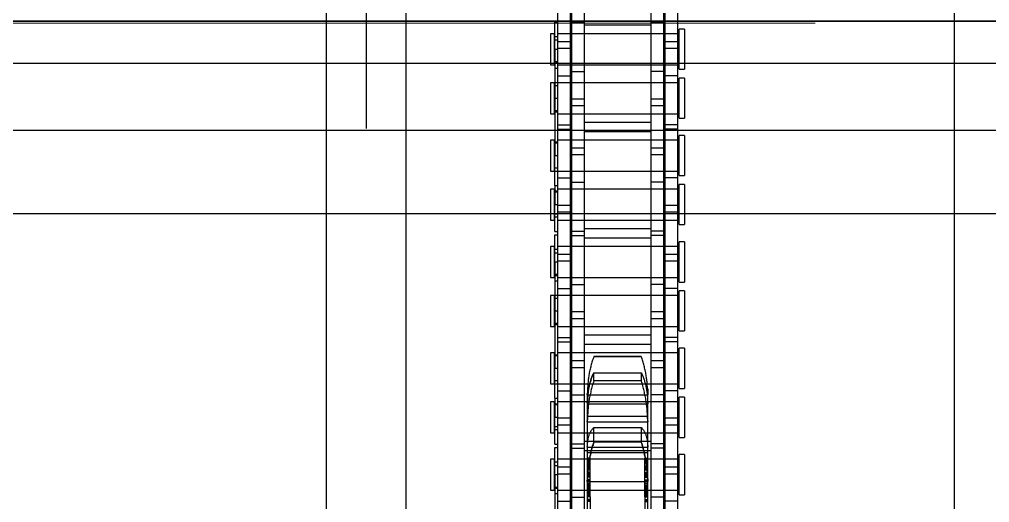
# Model space of a CAD drawing. Header units: metres. Extents: x 0 to 63075, y 0 to 44550.
# Drawn here: x 14064 to 14179.8, y 28095.3 to 28153 of the extents above; entities that cross this region are included whole.
import ezdxf

# ---------------------------------------------------------------- set-up
doc = ezdxf.new("R2010")
doc.units = ezdxf.units.M
doc.header["$LTSCALE"] = 75
for name, pattern in [('CENTER2', [28.575, 19.05, -3.175, 3.175, -3.175]), ('CENTERX2', [101.6, 63.5, -12.7, 12.7, -12.7]), ('HIDDEN2', [4.7625, 3.175, -1.5875])]:
    doc.linetypes.add(name, pattern=pattern)
for name, color, linetype in [('SC1', 7, 'CENTER2'), ('SDM', 7, 'Continuous'), ('SL1', 8, 'Continuous'), ('SL4', 4, 'Continuous'), ('ST1', 7, 'HIDDEN2')]:
    doc.layers.add(name, color=color, linetype=linetype)

# ---------------------------------------------------------------- blocks, each defined once
blk = doc.blocks.new('A$Cf5d57027')
at = {"layer": 'SL1'}
for p, q in [((0, 5650), (12183.08, 5650)), ((6788.85, 5650), (2967.86, 5650)), ((4732.49, 5645), (6233.91, 5645)), ((8187.35, 5636.95), (2887.35, 5636.95)), ((8187.35, 5636.95), (2887.35, 5636.95)), ((6247.97, 5627), (3149.62, 5627)), ((6432.38, 5627), (4895.31, 5627))]:
    blk.add_line(p, q, dxfattribs=at)
blk = doc.blocks.new('A$Ca53c419a')
at = {"layer": 'SL4'}
for p, q in [((2334.74, 495.77), (1009.76, 495.77)), ((1009.76, 486.24), (2334.74, 486.24)), ((1009.76, 420.77), (2334.74, 420.77))]:
    blk.add_line(p, q, dxfattribs=at)
at = {"layer": 'ST1'}
for p, q in [((2334.74, 491), (1009.76, 491)), ((1009.76, 486.24), (2334.74, 486.24)), ((1698.08, 468.49), (1685.38, 468.49)), ((1694.9, 468.16), (1688.55, 468.16)), ((1694.9, 468.16), (1694.9, 466.64)), ((1704, 468.16), (1694.9, 468.16)), ((1695.78, 468.16), (1695.78, 468.49)), ((1699.92, 469), (1696.23, 469)), ((1696.23, 469), (1696.23, 468.53)), ((1696.23, 468.53), (1699.92, 468.53)), ((1696.23, 468.16), (1696.23, 466.64)), ((1696.23, 468.16), (1696.23, 453.66)), ((1696.46, 468.49), (1696.46, 468.16)), ((1696.6, 468.53), (1696.6, 468.16)), ((1698.08, 468.49), (1698.08, 468.16)), ((1698.08, 468.49), (1701.31, 468.49)), ((1698.15, 466.64), (1698.15, 468.16)), ((1699.01, 468.16), (1699.01, 466.64)), ((1699.18, 468.49), (1699.18, 468.16)), ((1699.55, 468.16), (1699.55, 468.53)), ((1699.92, 468.53), (1699.92, 469)), ((1699.92, 466.64), (1699.92, 468.16)), ((1699.92, 453.66), (1699.92, 468.16)), ((1701.31, 468.49), (1701.31, 468.16)), ((1701.7, 468.49), (1701.7, 468.16)), ((1701.7, 468.49), (1704.93, 468.49)), ((1706.77, 469), (1703.08, 469)), ((1703.08, 469), (1703.08, 468.53)), ((1703.08, 468.53), (1706.77, 468.53)), ((1703.08, 468.16), (1703.08, 466.64)), ((1703.08, 468.16), (1703.08, 453.66)), ((1703.45, 468.53), (1703.45, 468.16)), ((1703.82, 468.49), (1703.82, 468.16)), ((1704.86, 468.16), (1704, 468.16)), ((1704, 466.64), (1704, 468.16)), ((1713.95, 468.16), (1704.86, 468.16)), ((1704.86, 468.16), (1704.86, 466.64)), ((1704.93, 468.49), (1704.93, 468.16)), ((1707.22, 468.49), (1704.93, 468.49)), ((1706.4, 468.16), (1706.4, 468.53)), ((1706.55, 468.49), (1706.55, 468.16)), ((1706.77, 468.53), (1706.77, 469)), ((1706.77, 466.64), (1706.77, 468.16)), ((1706.77, 453.66), (1706.77, 468.16)), ((1707.22, 468.49), (1710.78, 468.49)), ((1707.22, 468.49), (1707.22, 468.16)), ((1708.1, 468.16), (1708.1, 466.64)), ((1712.62, 469), (1708.93, 469)), ((1708.93, 469), (1708.93, 468.53)), ((1708.93, 468.53), (1712.62, 468.53)), ((1708.93, 468.49), (1708.93, 466.64)), ((1708.93, 468.16), (1708.93, 453.66)), ((1709.3, 468.53), (1709.3, 468.16)), ((1710.78, 468.49), (1710.78, 468.16)), ((1723.48, 468.49), (1710.78, 468.49)), ((1712.25, 468.16), (1712.25, 468.53)), ((1712.4, 468.49), (1712.4, 468.16)), ((1712.62, 468.53), (1712.62, 469)), ((1712.62, 466.64), (1712.62, 468.16)), ((1712.62, 453.66), (1712.62, 468.16)), ((1713.95, 468.16), (1713.95, 466.64)), ((1720.3, 468.16), (1713.95, 468.16)), ((1714.45, 468.16), (1714.45, 466.64)), ((1719.47, 469), (1715.78, 469)), ((1715.78, 469), (1715.78, 468.53)), ((1715.78, 468.53), (1719.47, 468.53)), ((1715.78, 468.16), (1715.78, 466.64)), ((1715.78, 468.16), (1715.78, 453.66)), ((1716.01, 468.49), (1716.01, 468.16)), ((1716.15, 468.53), (1716.15, 468.16)), ((1717.63, 468.49), (1717.63, 468.16)), ((1719.1, 468.16), (1719.1, 468.53)), ((1719.47, 468.53), (1719.47, 469)), ((1719.47, 466.64), (1719.47, 468.49)), ((1719.47, 453.66), (1719.47, 468.16)), ((1720.3, 468.16), (1720.3, 466.64)), ((1729.4, 468.16), (1720.3, 468.16)), ((1721.18, 468.16), (1721.18, 468.49)), ((1725.32, 469), (1721.63, 469)), ((1721.63, 469), (1721.63, 468.53)), ((1721.63, 468.53), (1725.32, 468.53)), ((1721.63, 468.16), (1721.63, 466.64)), ((1721.63, 468.16), (1721.63, 453.66)), ((1721.86, 468.49), (1721.86, 468.16)), ((1722, 468.53), (1722, 468.16)), ((1723.48, 468.49), (1723.48, 468.16)), ((1723.48, 468.49), (1726.71, 468.49)), ((1723.55, 466.64), (1723.55, 468.16)), ((1724.41, 468.16), (1724.41, 466.64)), ((1724.58, 468.49), (1724.58, 468.16)), ((1724.95, 468.16), (1724.95, 468.53)), ((1725.32, 468.53), (1725.32, 469)), ((1725.32, 466.64), (1725.32, 468.16)), ((1725.32, 453.66), (1725.32, 468.16)), ((1726.71, 468.49), (1726.71, 468.16)), ((1727.1, 468.49), (1727.1, 468.16)), ((1727.1, 468.49), (1730.33, 468.49)), ((1732.17, 469), (1728.48, 469)), ((1728.48, 469), (1728.48, 468.53)), ((1728.48, 468.53), (1732.17, 468.53)), ((1728.48, 468.16), (1728.48, 466.64)), ((1728.48, 468.16), (1728.48, 453.66)), ((1728.85, 468.53), (1728.85, 468.16)), ((1729.22, 468.49), (1729.22, 468.16)), ((1730.26, 468.16), (1729.4, 468.16)), ((1729.4, 466.64), (1729.4, 468.16)), ((1739.35, 468.16), (1730.26, 468.16)), ((1730.26, 468.16), (1730.26, 466.64)), ((1730.33, 468.49), (1730.33, 468.16)), ((1732.62, 468.49), (1730.33, 468.49)), ((1731.8, 468.16), (1731.8, 468.53)), ((1731.95, 468.49), (1731.95, 468.16)), ((1732.17, 468.53), (1732.17, 469)), ((1732.17, 466.64), (1732.17, 468.16)), ((1732.17, 453.66), (1732.17, 468.16)), ((1732.62, 468.49), (1736.18, 468.49)), ((1732.62, 468.49), (1732.62, 468.16)), ((1733.5, 468.16), (1733.5, 466.64)), ((1738.02, 469), (1734.33, 469)), ((1734.33, 469), (1734.33, 468.53)), ((1734.33, 468.53), (1738.02, 468.53)), ((1734.33, 468.49), (1734.33, 466.64)), ((1734.33, 468.16), (1734.33, 453.66)), ((1734.7, 468.53), (1734.7, 468.16)), ((1736.18, 468.49), (1736.18, 468.16)), ((1748.88, 468.49), (1736.18, 468.49)), ((1737.65, 468.16), (1737.65, 468.53)), ((1737.8, 468.49), (1737.8, 468.16)), ((1738.02, 468.53), (1738.02, 469)), ((1738.02, 466.64), (1738.02, 468.16)), ((1738.02, 453.66), (1738.02, 468.16)), ((1739.35, 468.16), (1739.35, 466.64)), ((1745.7, 468.16), (1739.35, 468.16)), ((1739.85, 468.16), (1739.85, 466.64)), ((1744.87, 469), (1741.18, 469)), ((1741.18, 469), (1741.18, 468.53)), ((1741.18, 468.53), (1744.87, 468.53)), ((1741.18, 468.16), (1741.18, 466.64)), ((1741.18, 468.16), (1741.18, 453.66)), ((1741.41, 468.49), (1741.41, 468.16)), ((1741.55, 468.53), (1741.55, 468.16)), ((1743.03, 468.49), (1743.03, 468.16)), ((1744.5, 468.16), (1744.5, 468.53)), ((1744.87, 468.53), (1744.87, 469)), ((1744.87, 466.64), (1744.87, 468.49)), ((1744.87, 453.66), (1744.87, 468.16)), ((1745.7, 468.16), (1745.7, 466.64)), ((1754.8, 468.16), (1745.7, 468.16)), ((1746.58, 468.16), (1746.58, 468.49)), ((1750.72, 469), (1747.03, 469)), ((1747.03, 469), (1747.03, 468.53)), ((1747.03, 468.53), (1750.72, 468.53)), ((1747.03, 468.16), (1747.03, 466.64)), ((1747.03, 468.16), (1747.03, 453.66)), ((1747.26, 468.49), (1747.26, 468.16)), ((1747.4, 468.53), (1747.4, 468.16)), ((1748.88, 468.49), (1748.88, 468.16)), ((1748.88, 468.49), (1752.11, 468.49)), ((1748.95, 466.64), (1748.95, 468.16)), ((1749.81, 468.16), (1749.81, 466.64)), ((1749.98, 468.49), (1749.98, 468.16)), ((1750.35, 468.16), (1750.35, 468.53)), ((1750.72, 468.53), (1750.72, 469)), ((1750.72, 466.64), (1750.72, 468.16)), ((1750.72, 453.66), (1750.72, 468.16)), ((1752.11, 468.49), (1752.11, 468.16)), ((1694.9, 466.64), (1688.55, 466.64)), ((1701.25, 466.49), (1692.16, 466.49)), ((1704, 466.64), (1694.9, 466.64)), ((1695.4, 466.49), (1695.4, 464.97)), ((1696.23, 466.49), (1696.23, 464.97)), ((1699.92, 464.97), (1699.92, 466.49)), ((1701.25, 466.49), (1701.25, 464.97)), ((1707.6, 466.49), (1701.25, 466.49)), ((1701.75, 466.49), (1701.75, 464.97)), ((1703.08, 466.49), (1703.08, 464.97)), ((1704.86, 466.64), (1704, 466.64)), ((1713.95, 466.64), (1704.86, 466.64)), ((1706.77, 464.97), (1706.77, 466.49)), ((1707.6, 466.49), (1707.6, 464.97)), ((1716.7, 466.49), (1707.6, 466.49)), ((1708.93, 466.49), (1708.93, 464.97)), ((1710.85, 464.97), (1710.85, 466.49)), ((1711.71, 466.49), (1711.71, 464.97)), ((1712.62, 464.97), (1712.62, 466.49)), ((1720.3, 466.64), (1713.95, 466.64)), ((1715.78, 466.49), (1715.78, 464.97)), ((1717.56, 466.49), (1716.7, 466.49)), ((1716.7, 464.97), (1716.7, 466.49)), ((1726.65, 466.49), (1717.56, 466.49)), ((1717.56, 466.49), (1717.56, 464.97)), ((1719.47, 464.97), (1719.47, 466.49)), ((1729.4, 466.64), (1720.3, 466.64)), ((1720.8, 466.49), (1720.8, 464.97)), ((1721.63, 466.49), (1721.63, 464.97)), ((1725.32, 464.97), (1725.32, 466.49)), ((1726.65, 466.49), (1726.65, 464.97)), ((1733, 466.49), (1726.65, 466.49)), ((1727.15, 466.49), (1727.15, 464.97)), ((1728.48, 466.49), (1728.48, 464.97)), ((1730.26, 466.64), (1729.4, 466.64)), ((1739.35, 466.64), (1730.26, 466.64)), ((1732.17, 464.97), (1732.17, 466.49)), ((1733, 466.49), (1733, 464.97)), ((1742.1, 466.49), (1733, 466.49)), ((1734.33, 466.49), (1734.33, 464.97)), ((1736.25, 464.97), (1736.25, 466.49)), ((1737.11, 466.49), (1737.11, 464.97)), ((1738.02, 464.97), (1738.02, 466.49)), ((1745.7, 466.64), (1739.35, 466.64)), ((1741.18, 466.49), (1741.18, 464.97)), ((1742.96, 466.49), (1742.1, 466.49)), ((1742.1, 464.97), (1742.1, 466.49)), ((1752.05, 466.49), (1742.96, 466.49)), ((1742.96, 466.49), (1742.96, 464.97)), ((1744.87, 464.97), (1744.87, 466.49)), ((1754.8, 466.64), (1745.7, 466.64)), ((1746.2, 466.49), (1746.2, 464.97)), ((1747.03, 466.49), (1747.03, 464.97)), ((1750.72, 464.97), (1750.72, 466.49)), ((1752.05, 466.49), (1752.05, 464.97)), ((1758.4, 466.49), (1752.05, 466.49)), ((1701.25, 464.97), (1692.16, 464.97)), ((1697.27, 464.61), (1692.72, 464.61)), ((1694.85, 464.27), (1694.85, 464.61)), ((1694.95, 464.27), (1694.95, 464.61)), ((1695, 464.27), (1695, 464.61)), ((1695.09, 464.27), (1695.09, 464.61)), ((1695.42, 464.27), (1695.42, 464.61)), ((1695.48, 464.27), (1695.48, 464.61)), ((1695.48, 464.61), (1695.48, 464.27)), ((1695.53, 464.27), (1695.53, 464.61)), ((1695.54, 464.27), (1695.54, 464.61)), ((1695.54, 464.27), (1695.54, 464.61)), ((1695.6, 464.27), (1695.6, 464.61)), ((1695.68, 464.27), (1695.68, 464.61)), ((1695.68, 464.27), (1695.68, 464.61)), ((1695.71, 464.27), (1695.71, 464.61)), ((1695.79, 464.27), (1695.79, 464.61)), ((1695.79, 464.61), (1695.79, 464.27)), ((1695.8, 464.27), (1695.8, 464.61)), ((1695.81, 464.27), (1695.81, 464.61)), ((1695.91, 464.27), (1695.91, 464.61)), ((1695.93, 464.27), (1695.93, 464.61)), ((1695.93, 464.27), (1695.93, 464.61)), ((1696, 464.27), (1696, 464.61)), ((1696.1, 464.27), (1696.1, 464.61)), ((1696.18, 464.27), (1696.18, 464.61)), ((1696.19, 457.04), (1696.19, 464.97)), ((1696.23, 464.97), (1696.23, 457.04)), ((1696.26, 464.27), (1696.26, 464.61)), ((1696.31, 464.27), (1696.31, 464.61)), ((1696.41, 464.27), (1696.41, 464.61)), ((1696.44, 464.27), (1696.44, 464.61)), ((1696.45, 464.27), (1696.45, 464.61)), ((1696.48, 464.27), (1696.48, 464.61)), ((1696.52, 464.27), (1696.52, 464.61)), ((1696.55, 464.27), (1696.55, 464.61)), ((1696.56, 464.27), (1696.56, 464.61)), ((1696.58, 464.27), (1696.58, 464.61)), ((1696.58, 464.27), (1696.58, 464.61)), ((1696.67, 464.27), (1696.67, 464.61)), ((1696.69, 464.27), (1696.69, 464.61)), ((1696.7, 464.27), (1696.7, 464.61)), ((1696.72, 464.27), (1696.72, 464.61)), ((1696.73, 464.27), (1696.73, 464.61)), ((1696.86, 464.27), (1696.86, 464.61)), ((1697.02, 464.27), (1697.02, 464.61)), ((1697.27, 464.61), (1697.27, 457.39)), ((1697.38, 464.61), (1697.27, 464.61)), ((1697.27, 464.61), (1697.38, 464.61)), ((1697.38, 464.61), (1697.27, 464.61)), ((1697.36, 464.27), (1697.36, 464.61)), ((1701.45, 464.61), (1697.38, 464.61)), ((1697.41, 464.27), (1697.41, 464.61)), ((1697.47, 464.27), (1697.47, 464.61)), ((1697.77, 464.27), (1697.77, 464.61)), ((1697.81, 464.27), (1697.81, 464.61)), ((1697.83, 464.27), (1697.83, 464.61)), ((1697.85, 464.27), (1697.85, 464.61)), ((1697.96, 464.27), (1697.96, 464.61)), ((1698, 464.27), (1698, 464.61)), ((1698.08, 464.27), (1698.08, 464.61)), ((1698.14, 464.27), (1698.14, 464.61)), ((1698.19, 464.27), (1698.19, 464.61)), ((1698.21, 464.27), (1698.21, 464.61)), ((1698.23, 464.27), (1698.23, 464.61)), ((1698.24, 464.27), (1698.24, 464.61)), ((1698.31, 464.27), (1698.31, 464.61)), ((1698.33, 464.27), (1698.33, 464.61)), ((1698.67, 464.27), (1698.67, 464.61)), ((1698.69, 464.27), (1698.69, 464.61)), ((1698.74, 464.27), (1698.74, 464.61)), ((1698.78, 464.27), (1698.78, 464.61)), ((1698.83, 464.27), (1698.83, 464.61)), ((1698.95, 464.27), (1698.95, 464.61)), ((1699.08, 464.27), (1699.08, 464.61)), ((1699.18, 464.27), (1699.18, 464.61)), ((1699.2, 464.27), (1699.2, 464.61)), ((1699.45, 464.27), (1699.45, 464.61)), ((1699.69, 464.27), (1699.69, 464.61)), ((1699.78, 464.27), (1699.78, 464.61)), ((1699.81, 464.27), (1699.81, 464.61)), ((1699.85, 464.27), (1699.85, 464.61)), ((1699.89, 464.27), (1699.89, 464.61)), ((1699.92, 457.04), (1699.92, 464.97)), ((1700.01, 464.27), (1700.01, 464.61)), ((1700.02, 464.27), (1700.02, 464.61)), ((1700.04, 464.27), (1700.04, 464.61)), ((1700.05, 464.27), (1700.05, 464.61)), ((1700.71, 464.61), (1700.71, 457.39)), ((1700.97, 464.97), (1700.97, 457.04)), ((1707.6, 464.97), (1701.25, 464.97)), ((1701.37, 464.61), (1701.37, 457.39)), ((1701.45, 464.61), (1701.37, 464.61)), ((1701.37, 464.61), (1701.45, 464.61)), ((1704.37, 464.61), (1701.45, 464.61)), ((1702.04, 457.04), (1702.04, 464.97)), ((1703.08, 464.97), (1703.08, 457.04)), ((1704.37, 464.61), (1704.37, 457.39)), ((1704.5, 464.61), (1704.37, 464.61)), ((1704.37, 464.61), (1704.5, 464.61)), ((1704.5, 464.61), (1704.37, 464.61)), ((1706.66, 464.61), (1704.5, 464.61)), ((1705.05, 464.61), (1705.05, 457.39)), ((1706.55, 464.61), (1706.55, 457.39)), ((1706.66, 464.61), (1706.55, 464.61)), ((1707.59, 464.61), (1706.66, 464.61)), ((1706.77, 457.04), (1706.77, 464.97)), ((1706.82, 464.97), (1706.82, 457.04)), ((1707.59, 464.61), (1707.59, 457.39)), ((1707.72, 464.61), (1707.59, 464.61)), ((1707.59, 464.61), (1707.72, 464.61)), ((1707.72, 464.61), (1707.59, 464.61)), ((1716.7, 464.97), (1707.6, 464.97)), ((1707.86, 464.61), (1707.72, 464.61)), ((1708.89, 457.04), (1708.89, 464.97)), ((1708.93, 464.97), (1708.93, 457.04)), ((1712.62, 457.04), (1712.62, 464.97)), ((1713.67, 464.97), (1713.67, 457.04)), ((1714.74, 457.04), (1714.74, 464.97)), ((1715.78, 464.97), (1715.78, 457.04)), ((1717.56, 464.97), (1716.7, 464.97)), ((1726.65, 464.97), (1717.56, 464.97)), ((1719.47, 457.04), (1719.47, 464.97)), ((1719.52, 464.97), (1719.52, 457.04)), ((1721.59, 457.04), (1721.59, 464.97)), ((1721.63, 464.97), (1721.63, 457.04)), ((1725.32, 457.04), (1725.32, 464.97)), ((1726.37, 464.97), (1726.37, 457.04)), ((1733, 464.97), (1726.65, 464.97)), ((1727.44, 457.04), (1727.44, 464.97)), ((1728.48, 464.97), (1728.48, 457.04)), ((1732.17, 457.04), (1732.17, 464.97)), ((1732.22, 464.97), (1732.22, 457.04)), ((1742.1, 464.97), (1733, 464.97)), ((1734.29, 457.04), (1734.29, 464.97)), ((1734.33, 464.97), (1734.33, 457.04)), ((1738.02, 457.04), (1738.02, 464.97)), ((1739.07, 464.97), (1739.07, 457.04)), ((1740.14, 457.04), (1740.14, 464.97)), ((1741.18, 464.97), (1741.18, 457.04)), ((1742.96, 464.97), (1742.1, 464.97)), ((1752.05, 464.97), (1742.96, 464.97)), ((1744.87, 457.04), (1744.87, 464.97)), ((1744.92, 464.97), (1744.92, 457.04)), ((1746.99, 457.04), (1746.99, 464.97)), ((1747.03, 464.97), (1747.03, 457.04)), ((1750.72, 457.04), (1750.72, 464.97)), ((1751.77, 464.97), (1751.77, 457.04)), ((1758.4, 464.97), (1752.05, 464.97)), ((1694.85, 464.27), (1694.01, 464.27)), ((1695, 464.27), (1694.85, 464.27)), ((1695.42, 464.27), (1695, 464.27)), ((1695.42, 464.27), (1697.85, 464.27)), ((1697.85, 464.27), (1698.24, 464.27)), ((1698.24, 464.27), (1699.08, 464.27)), ((1699.08, 464.27), (1699.37, 464.27)), ((1699.37, 464.27), (1699.45, 464.27)), ((1699.45, 464.27), (1699.78, 464.27)), ((1699.78, 464.27), (1699.81, 464.27)), ((1699.81, 464.27), (1700.02, 464.27)), ((1700.02, 464.27), (1700.05, 464.27)), ((1701.95, 463.84), (1703.71, 463.84)), ((1701.95, 458.16), (1701.95, 463.84)), ((1703.71, 463.84), (1703.71, 458.16)), ((1709.29, 463.84), (1710.23, 463.84)), ((1709.29, 458.16), (1709.29, 463.84)), ((1710.23, 463.84), (1710.23, 458.16)), ((1712.17, 463.84), (1712.19, 463.84)), ((1712.17, 458.16), (1712.17, 463.84)), ((1712.19, 463.84), (1712.19, 458.16)), ((1694.85, 457.73), (1694.01, 457.73)), ((1695, 457.73), (1694.85, 457.73)), ((1694.85, 457.73), (1694.85, 457.39)), ((1694.95, 457.73), (1694.95, 457.39)), ((1695.42, 457.73), (1695, 457.73)), ((1695, 457.73), (1695, 457.39)), ((1695.09, 457.73), (1695.09, 457.39)), ((1695.42, 457.73), (1697.85, 457.73)), ((1695.42, 457.73), (1695.42, 457.39)), ((1695.48, 457.73), (1695.48, 457.39)), ((1695.48, 457.73), (1695.48, 457.39)), ((1695.53, 457.73), (1695.53, 457.39)), ((1695.54, 457.73), (1695.54, 457.39)), ((1695.54, 457.73), (1695.54, 457.39)), ((1695.6, 457.73), (1695.6, 457.39)), ((1695.68, 457.73), (1695.68, 457.39)), ((1695.68, 457.73), (1695.68, 457.39)), ((1695.71, 457.73), (1695.71, 457.39)), ((1695.79, 457.73), (1695.79, 457.39)), ((1695.79, 457.73), (1695.79, 457.39)), ((1695.8, 457.73), (1695.8, 457.39)), ((1695.81, 457.73), (1695.81, 457.39)), ((1695.91, 457.73), (1695.91, 457.39)), ((1695.93, 457.73), (1695.93, 457.39)), ((1695.93, 457.73), (1695.93, 457.39)), ((1696, 457.73), (1696, 457.39)), ((1696.1, 457.73), (1696.1, 457.39)), ((1696.18, 457.73), (1696.18, 457.39)), ((1696.26, 457.73), (1696.26, 457.39)), ((1696.31, 457.73), (1696.31, 457.39)), ((1696.41, 457.73), (1696.41, 457.39)), ((1696.44, 457.73), (1696.44, 457.39)), ((1696.45, 457.73), (1696.45, 457.39)), ((1696.48, 457.73), (1696.48, 457.39)), ((1696.52, 457.73), (1696.52, 457.39)), ((1696.55, 457.73), (1696.55, 457.39)), ((1696.56, 457.73), (1696.56, 457.39)), ((1696.58, 457.73), (1696.58, 457.39)), ((1696.58, 457.73), (1696.58, 457.39)), ((1696.67, 457.73), (1696.67, 457.39)), ((1696.69, 457.73), (1696.69, 457.39)), ((1696.7, 457.73), (1696.7, 457.39)), ((1696.72, 457.73), (1696.72, 457.39)), ((1696.73, 457.73), (1696.73, 457.39)), ((1696.86, 457.73), (1696.86, 457.39)), ((1697.02, 457.39), (1697.02, 457.73)), ((1697.36, 457.39), (1697.36, 457.73)), ((1697.41, 457.73), (1697.41, 457.39)), ((1697.47, 457.73), (1697.47, 457.39)), ((1697.77, 457.73), (1697.77, 457.39)), ((1697.81, 457.73), (1697.81, 457.39)), ((1697.83, 457.73), (1697.83, 457.39)), ((1697.85, 457.73), (1698.24, 457.73)), ((1697.85, 457.73), (1697.85, 457.39)), ((1697.96, 457.73), (1697.96, 457.39)), ((1698, 457.73), (1698, 457.39)), ((1698.08, 457.73), (1698.08, 457.39)), ((1698.14, 457.73), (1698.14, 457.39)), ((1698.19, 457.73), (1698.19, 457.39)), ((1698.21, 457.73), (1698.21, 457.39)), ((1698.23, 457.73), (1698.23, 457.39)), ((1698.24, 457.73), (1698.24, 457.39)), ((1698.24, 457.73), (1699.08, 457.73)), ((1698.31, 457.73), (1698.31, 457.39)), ((1698.33, 457.73), (1698.33, 457.39)), ((1698.67, 457.73), (1698.67, 457.39)), ((1698.69, 457.73), (1698.69, 457.39)), ((1698.74, 457.73), (1698.74, 457.39)), ((1698.78, 457.73), (1698.78, 457.39)), ((1698.83, 457.73), (1698.83, 457.39)), ((1698.95, 457.73), (1698.95, 457.39)), ((1699.08, 457.73), (1699.08, 457.39)), ((1699.08, 457.73), (1699.37, 457.73)), ((1699.37, 457.73), (1699.45, 457.73)), ((1699.45, 457.73), (1699.45, 457.39)), ((1699.45, 457.73), (1699.78, 457.73)), ((1699.69, 457.73), (1699.69, 457.39)), ((1699.78, 457.73), (1699.78, 457.39)), ((1699.78, 457.73), (1699.81, 457.73)), ((1699.81, 457.73), (1699.81, 457.39)), ((1699.81, 457.73), (1700.02, 457.73)), ((1699.85, 457.73), (1699.85, 457.39)), ((1699.89, 457.73), (1699.89, 457.39)), ((1700.01, 457.73), (1700.01, 457.39)), ((1700.02, 457.73), (1700.02, 457.39)), ((1700.02, 457.73), (1700.05, 457.73)), ((1700.04, 457.73), (1700.04, 457.39)), ((1700.05, 457.73), (1700.05, 457.39)), ((1703.71, 458.16), (1701.95, 458.16)), ((1710.23, 458.16), (1709.29, 458.16)), ((1712.19, 458.16), (1712.17, 458.16)), ((1701.25, 457.04), (1692.16, 457.04)), ((1692.72, 457.39), (1697.27, 457.39)), ((1695.4, 455.52), (1695.4, 457.04)), ((1696.23, 457.04), (1696.23, 455.52)), ((1697.27, 457.39), (1697.38, 457.39)), ((1697.38, 457.39), (1697.27, 457.39)), ((1697.38, 457.39), (1701.45, 457.39)), ((1699.92, 455.52), (1699.92, 457.04)), ((1701.25, 455.52), (1701.25, 457.04)), ((1707.6, 457.04), (1701.25, 457.04)), ((1701.37, 457.39), (1701.45, 457.39)), ((1701.45, 457.39), (1701.37, 457.39)), ((1701.45, 457.39), (1704.37, 457.39)), ((1701.75, 455.52), (1701.75, 457.04)), ((1703.08, 457.04), (1703.08, 455.52)), ((1704.37, 457.39), (1704.5, 457.39)), ((1704.5, 457.39), (1704.37, 457.39)), ((1704.37, 457.39), (1704.5, 457.39)), ((1704.5, 457.39), (1706.66, 457.39)), ((1706.55, 457.39), (1706.66, 457.39)), ((1706.66, 457.39), (1706.55, 457.39)), ((1706.66, 457.39), (1707.59, 457.39)), ((1706.77, 455.52), (1706.77, 457.04)), ((1707.59, 457.39), (1707.72, 457.39)), ((1707.72, 457.39), (1707.59, 457.39)), ((1707.59, 457.39), (1707.72, 457.39)), ((1707.6, 455.52), (1707.6, 457.04)), ((1716.7, 457.04), (1707.6, 457.04)), ((1708.33, 457.45), (1707.72, 457.39)), ((1707.72, 457.39), (1707.86, 457.39)), ((1708.34, 457.4), (1707.86, 457.39)), ((1708.93, 457.04), (1708.93, 455.52)), ((1710.85, 455.52), (1710.85, 457.04)), ((1711.71, 457.04), (1711.71, 455.52)), ((1712.62, 455.52), (1712.62, 457.04)), ((1715.78, 457.04), (1715.78, 455.52)), ((1717.56, 457.04), (1716.7, 457.04)), ((1716.7, 455.52), (1716.7, 457.04)), ((1726.65, 457.04), (1717.56, 457.04)), ((1717.56, 457.04), (1717.56, 455.52)), ((1719.47, 455.52), (1719.47, 457.04)), ((1720.8, 455.52), (1720.8, 457.04)), ((1721.63, 457.04), (1721.63, 455.52)), ((1725.32, 455.52), (1725.32, 457.04)), ((1726.65, 455.52), (1726.65, 457.04)), ((1733, 457.04), (1726.65, 457.04)), ((1727.15, 455.52), (1727.15, 457.04)), ((1728.48, 457.04), (1728.48, 455.52)), ((1732.17, 455.52), (1732.17, 457.04)), ((1733, 455.52), (1733, 457.04)), ((1742.1, 457.04), (1733, 457.04)), ((1734.33, 457.04), (1734.33, 455.52)), ((1736.25, 455.52), (1736.25, 457.04)), ((1737.11, 457.04), (1737.11, 455.52)), ((1738.02, 455.52), (1738.02, 457.04)), ((1741.18, 457.04), (1741.18, 455.52)), ((1742.96, 457.04), (1742.1, 457.04)), ((1742.1, 455.52), (1742.1, 457.04)), ((1752.05, 457.04), (1742.96, 457.04)), ((1742.96, 457.04), (1742.96, 455.52)), ((1744.87, 455.52), (1744.87, 457.04)), ((1746.2, 455.52), (1746.2, 457.04)), ((1747.03, 457.04), (1747.03, 455.52)), ((1750.72, 455.52), (1750.72, 457.04)), ((1752.05, 455.52), (1752.05, 457.04)), ((1758.4, 457.04), (1752.05, 457.04)), ((1694.9, 455.36), (1688.55, 455.36)), ((1701.25, 455.52), (1692.16, 455.52)), ((1694.9, 453.84), (1694.9, 455.36)), ((1704, 455.36), (1694.9, 455.36)), ((1696.23, 455.36), (1696.23, 453.84)), ((1698.15, 453.84), (1698.15, 455.36)), ((1699.01, 455.36), (1699.01, 453.84)), ((1699.92, 453.84), (1699.92, 455.36)), ((1707.6, 455.52), (1701.25, 455.52)), ((1703.08, 455.36), (1703.08, 453.84)), ((1704.86, 455.36), (1704, 455.36)), ((1704, 453.84), (1704, 455.36)), ((1713.95, 455.36), (1704.86, 455.36)), ((1704.86, 455.36), (1704.86, 453.84)), ((1706.77, 453.84), (1706.77, 455.36)), ((1716.7, 455.52), (1707.6, 455.52)), ((1708.1, 453.84), (1708.1, 455.36)), ((1708.93, 455.36), (1708.93, 453.84)), ((1712.62, 453.84), (1712.62, 455.36)), ((1713.95, 453.84), (1713.95, 455.36)), ((1720.3, 455.36), (1713.95, 455.36)), ((1714.45, 453.84), (1714.45, 455.36)), ((1715.78, 455.36), (1715.78, 453.84)), ((1717.56, 455.52), (1716.7, 455.52)), ((1726.65, 455.52), (1717.56, 455.52)), ((1719.47, 453.84), (1719.47, 455.36)), ((1720.3, 453.84), (1720.3, 455.36)), ((1729.4, 455.36), (1720.3, 455.36)), ((1721.63, 455.36), (1721.63, 453.84)), ((1723.55, 453.84), (1723.55, 455.36)), ((1724.41, 455.36), (1724.41, 453.84)), ((1725.32, 453.84), (1725.32, 455.36)), ((1733, 455.52), (1726.65, 455.52)), ((1728.48, 455.36), (1728.48, 453.84)), ((1730.26, 455.36), (1729.4, 455.36)), ((1729.4, 453.84), (1729.4, 455.36)), ((1739.35, 455.36), (1730.26, 455.36)), ((1730.26, 455.36), (1730.26, 453.84)), ((1732.17, 453.84), (1732.17, 455.36)), ((1742.1, 455.52), (1733, 455.52)), ((1733.5, 453.84), (1733.5, 455.36)), ((1734.33, 455.36), (1734.33, 453.84)), ((1738.02, 453.84), (1738.02, 455.36)), ((1739.35, 453.84), (1739.35, 455.36)), ((1745.7, 455.36), (1739.35, 455.36)), ((1739.85, 453.84), (1739.85, 455.36)), ((1741.18, 455.36), (1741.18, 453.84)), ((1742.96, 455.52), (1742.1, 455.52)), ((1752.05, 455.52), (1742.96, 455.52)), ((1744.87, 453.84), (1744.87, 455.36)), ((1745.7, 453.84), (1745.7, 455.36)), ((1754.8, 455.36), (1745.7, 455.36)), ((1747.03, 455.36), (1747.03, 453.84)), ((1748.95, 453.84), (1748.95, 455.36)), ((1749.81, 455.36), (1749.81, 453.84)), ((1750.72, 453.84), (1750.72, 455.36)), ((1758.4, 455.52), (1752.05, 455.52)), ((1694.9, 453.84), (1688.55, 453.84)), ((1704, 453.84), (1694.9, 453.84)), ((1695.68, 453.66), (1700.47, 453.66)), ((1695.68, 453.66), (1695.68, 453)), ((1700.47, 453), (1695.68, 453)), ((1700.47, 453), (1700.47, 453.66)), ((1702.53, 453.66), (1707.33, 453.66)), ((1702.53, 453.66), (1702.53, 453)), ((1707.33, 453), (1702.53, 453)), ((1704.86, 453.84), (1704, 453.84)), ((1713.95, 453.84), (1704.86, 453.84)), ((1707.33, 453), (1707.33, 453.66)), ((1708.38, 453.66), (1713.17, 453.66)), ((1708.38, 453.66), (1708.38, 453)), ((1713.17, 453), (1708.38, 453)), ((1713.17, 453), (1713.17, 453.66)), ((1720.3, 453.84), (1713.95, 453.84)), ((1715.23, 453.66), (1720.03, 453.66)), ((1715.23, 453.66), (1715.23, 453)), ((1720.03, 453), (1715.23, 453)), ((1720.03, 453), (1720.03, 453.66)), ((1729.4, 453.84), (1720.3, 453.84)), ((1721.08, 453.66), (1725.87, 453.66)), ((1721.08, 453.66), (1721.08, 453)), ((1725.87, 453), (1721.08, 453)), ((1725.87, 453), (1725.87, 453.66)), ((1727.93, 453.66), (1732.73, 453.66)), ((1727.93, 453.66), (1727.93, 453)), ((1732.73, 453), (1727.93, 453)), ((1730.26, 453.84), (1729.4, 453.84)), ((1739.35, 453.84), (1730.26, 453.84)), ((1732.73, 453), (1732.73, 453.66)), ((1733.78, 453.66), (1738.57, 453.66)), ((1733.78, 453.66), (1733.78, 453)), ((1738.57, 453), (1733.78, 453)), ((1738.57, 453), (1738.57, 453.66)), ((1745.7, 453.84), (1739.35, 453.84)), ((1740.63, 453.66), (1745.43, 453.66)), ((1740.63, 453.66), (1740.63, 453)), ((1745.43, 453), (1740.63, 453)), ((1745.43, 453), (1745.43, 453.66)), ((1754.8, 453.84), (1745.7, 453.84)), ((1746.48, 453.66), (1751.27, 453.66)), ((1746.48, 453.66), (1746.48, 453)), ((1751.27, 453), (1746.48, 453)), ((1751.27, 453), (1751.27, 453.66))]:
    blk.add_line(p, q, dxfattribs=at)
for points, knots in [([(1701.95, 463.84), (1701.15, 464.07), (1699.59, 464.5), (1698.11, 464.57), (1697.38, 464.61)], [0, 0, 0, 0, 0.515264, 1, 1, 1, 1]), ([(1697.38, 464.61), (1698.11, 464.57), (1699.59, 464.5), (1701.15, 464.07), (1701.95, 463.84)], [0, 0, 0, 0, 0.484736, 1, 1, 1, 1]), ([(1701.45, 464.61), (1701.91, 464.57), (1702.84, 464.5), (1703.41, 464.07), (1703.71, 463.84)], [0, 0, 0, 0, 0.484737, 1, 1, 1, 1]), ([(1709.29, 463.84), (1708.48, 464.07), (1706.92, 464.5), (1705.29, 464.57), (1704.5, 464.61)], [0, 0, 0, 0, 0.515256, 1, 1, 1, 1]), ([(1706.66, 464.61), (1707.31, 464.57), (1708.65, 464.5), (1709.69, 464.07), (1710.23, 463.84)], [0, 0, 0, 0, 0.484736, 1, 1, 1, 1]), ([(1710.23, 463.84), (1709.69, 464.07), (1708.65, 464.5), (1707.31, 464.57), (1706.66, 464.61)], [0, 0, 0, 0, 0.515264, 1, 1, 1, 1]), ([(1712.17, 463.84), (1711.45, 464.07), (1710.06, 464.5), (1708.48, 464.57), (1707.72, 464.61)], [0, 0, 0, 0, 0.515254, 1, 1, 1, 1]), ([(1697.38, 457.39), (1698.11, 457.43), (1699.59, 457.5), (1701.15, 457.93), (1701.95, 458.16)], [0, 0, 0, 0, 0.484736, 1, 1, 1, 1]), ([(1701.95, 458.16), (1701.15, 457.93), (1699.59, 457.5), (1698.11, 457.43), (1697.38, 457.39)], [0, 0, 0, 0, 0.515264, 1, 1, 1, 1]), ([(1703.71, 458.16), (1703.41, 457.93), (1702.84, 457.5), (1701.91, 457.43), (1701.45, 457.39)], [0, 0, 0, 0, 0.5152633, 1, 1, 1, 1]), ([(1704.5, 457.39), (1705.29, 457.43), (1706.92, 457.5), (1708.48, 457.93), (1709.29, 458.16)], [0, 0, 0, 0, 0.484722, 1, 1, 1, 1]), ([(1710.23, 458.16), (1709.69, 457.93), (1708.65, 457.5), (1707.31, 457.43), (1706.66, 457.39)], [0, 0, 0, 0, 0.515264, 1, 1, 1, 1]), ([(1707.72, 457.39), (1708.48, 457.43), (1710.06, 457.5), (1711.45, 457.93), (1712.17, 458.16)], [0, 0, 0, 0, 0.4847248, 1, 1, 1, 1])]:
    blk.add_open_spline(points, degree=3, knots=knots, dxfattribs=at)

msp = doc.modelspace()

# ---------------------------------------------------------------- linework, layer by layer
at = {"layer": 'SC1', "color": 7, "linetype": 'CENTERX2', "lineweight": 9}
msp.add_line((21778.97, 28152.59), (6016.77, 28152.59), dxfattribs=at)

# ---------------------------------------------------------------- block references
at = {"layer": 'SDM'}
msp.add_blockref('A$Cf5d57027', (8259.51, 22502.83), dxfattribs=at)
at = {"layer": 'SDM', "rotation": 90}
msp.add_blockref('A$Ca53c419a', (14596.36, 26400.6), dxfattribs=at)

doc.saveas('drawing.dxf')
